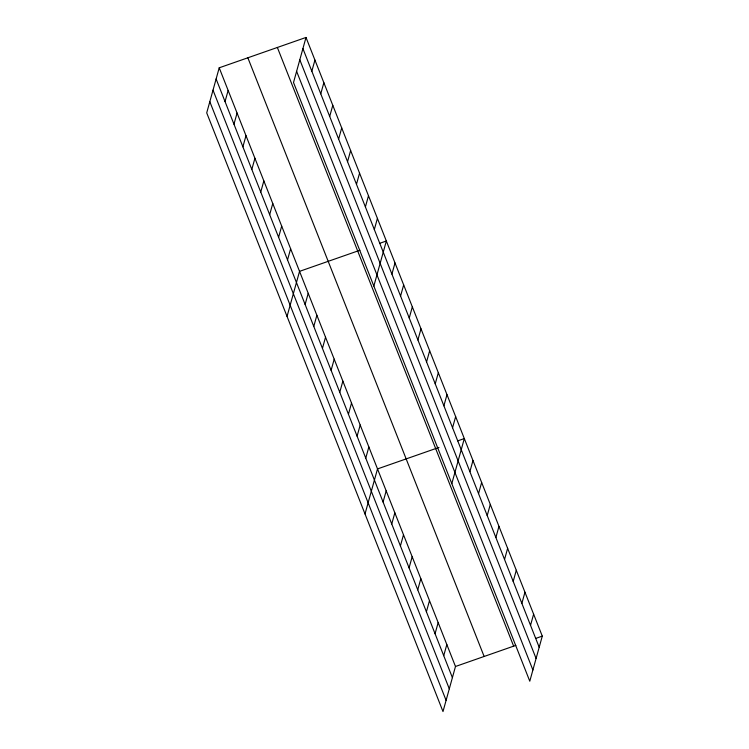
<?xml version="1.0" encoding="UTF-8"?>
<svg xmlns="http://www.w3.org/2000/svg" width="749" height="749" viewBox="0 0 749 749"><rect width="100%" height="100%" fill="white"/><g stroke="black" fill="none" stroke-linecap="round" stroke-linejoin="round"><path stroke-width="1.12" d="M219.214 67.803L206.715 112.874L442.996 711.55L455.486 666.488L219.214 67.803L306.004 37.45L542.285 636.126L529.786 681.197L293.514 82.512L306.004 37.45M225.046 101.583L228.136 90.423M233.969 124.194L237.068 113.043M242.901 146.813L245.99 135.653M251.823 169.433L254.913 158.273M260.746 192.044L263.845 180.893M269.677 214.663L272.767 203.503M311.837 71.221L314.936 60.07M278.6 237.283L281.69 226.123M320.769 93.84L323.858 82.68M287.522 259.894L290.621 248.743M329.691 116.451L332.79 105.3M287.045 316.424L299.544 271.353L359.904 250.25M338.623 139.071L341.713 127.92M305.115 304.459L308.214 293.308M347.545 161.69L350.635 150.53M313.784 326.414L316.874 315.263M356.468 184.301L359.567 173.15M322.445 348.369L325.534 337.209M365.4 206.921L368.489 195.77M331.105 370.315L334.204 359.164M374.322 229.54L377.421 218.38M339.774 392.27L342.864 381.119M373.845 286.062L386.344 241L379.734 243.313M348.435 414.225L351.524 403.065M391.914 274.106L395.004 262.955M357.095 436.171L360.194 425.02M400.575 296.061L403.674 284.901M365.765 458.126L368.854 446.966M409.244 318.007L412.334 306.856M365.016 513.983L377.515 468.921L438.98 447.425M417.905 339.962L420.994 328.802M383.085 502.027L386.184 490.876M426.565 361.917L429.664 350.757M391.755 523.982L394.845 512.822M435.235 383.863L438.324 372.712M400.415 545.927L403.505 534.777M443.895 405.818L446.984 394.657M409.076 567.882L412.175 556.722M452.555 427.763L455.654 416.613M417.745 589.837L420.835 578.677M451.816 483.629L464.314 438.568L457.705 440.88M426.406 611.783L429.495 600.632M469.885 471.673L472.975 460.513M435.066 633.738L438.165 622.578M478.545 493.619L481.644 482.468M443.736 655.684L446.825 644.533M487.215 515.574L490.305 504.414M495.875 537.529L498.965 526.369M504.536 559.475L507.635 548.324M513.205 581.43L516.295 570.27M521.866 603.376L524.955 592.225M530.526 625.331L533.625 614.18M455.486 666.488L515.846 645.376M535.675 638.438L542.285 636.126M302.914 48.601L539.196 647.286M299.815 59.798L536.087 658.474M296.613 71.324L532.895 669.999M277.364 47.468L513.645 646.144M247.853 57.785L484.135 656.47M216.115 78.963L452.396 677.639M213.016 90.152L449.297 688.827M209.814 101.686L446.095 700.362"/></g></svg>
